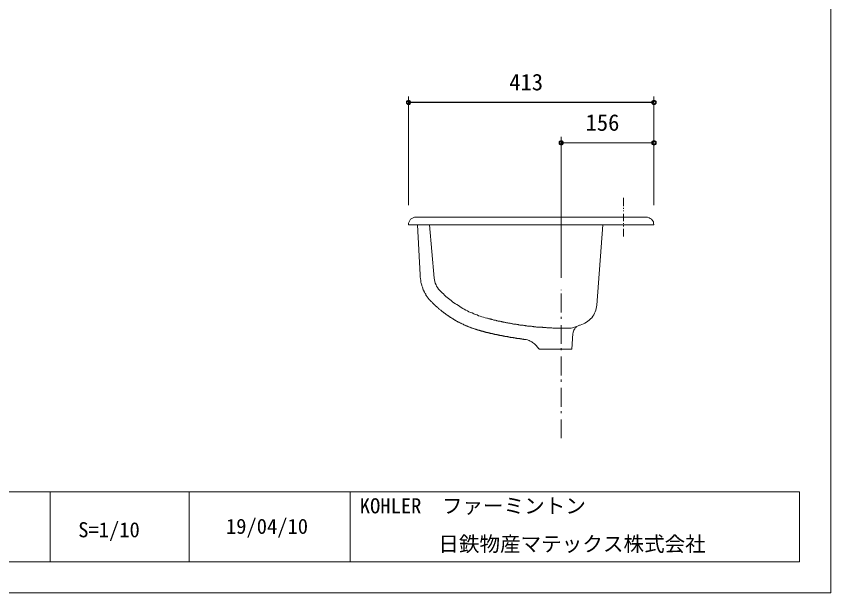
# Model space of a CAD drawing. Units: millimetres, scale not verified. Extents: x -1392 to 1350, y -947 to 991.
# Drawn here: x -21 to 1350, y -947 to 22 of the extents above; entities that cross this region are included whole.
import ezdxf
from ezdxf.enums import TextEntityAlignment as Align

# ---------------------------------------------------------------- set-up
doc = ezdxf.new("R2010")
doc.units = ezdxf.units.MM
doc.header["$LTSCALE"] = 10
doc.header["$PDMODE"] = 32
doc.header["$PDSIZE"] = 6
for name, color, linetype, lineweight in [('0-1_レイヤー_1', 7, 'Continuous', 18), ('0-7', 7, 'Continuous', 5), ('F-0', 7, 'Continuous', 5)]:
    doc.layers.add(name, color=color, linetype=linetype, lineweight=lineweight)
doc.styles.add('ＭＳ ゴシック', font='')
doc.styles.get('ＭＳ ゴシック').set_extended_font_data('MS Gothic')

msp = doc.modelspace()

# ---------------------------------------------------------------- linework, layer by layer
at = {"layer": '0-1_レイヤー_1', "color": 5}
for p, q in [((639.28, -295.8), (639.28, -112.92)), ((639.28, -122.66), (1052.46, -122.66)), ((1052.46, -295.8), (1052.46, -112.92)), ((896.25, -417.72), (896.25, -180.66)), ((896.25, -190.82), (1052.46, -190.82)), ((1052.46, -295.8), (1052.46, -180.66))]:
    msp.add_line(p, q, dxfattribs=at)
at = {"layer": '0-1_レイヤー_1'}
for p, q in [((1001.66, -284.38), (1001.66, -283.53)), ((1001.66, -297.5), (1001.66, -284.8)), ((1001.66, -301.73), (1001.66, -300.46)), ((1001.66, -305.97), (1001.66, -304.69)), ((1001.66, -322.9), (1001.66, -310.2)), ((674.84, -328.82), (682.89, -418.57)), ((1001.66, -327.13), (1001.66, -325.86)), ((1001.66, -331.36), (1001.66, -330.1)), ((1001.66, -348.3), (1001.66, -335.6)), ((896.25, -438.89), (896.25, -438.04)), ((896.25, -476.14), (896.25, -444.39)), ((896.25, -486.73), (896.25, -483.34)), ((896.25, -529.06), (896.25, -497.31)), ((896.25, -539.64), (896.25, -536.26)), ((896.25, -581.98), (896.25, -550.23)), ((896.25, -592.56), (896.25, -589.17)), ((896.25, -634.89), (896.25, -603.14)), ((896.25, -645.48), (896.25, -642.09)), ((896.25, -687.81), (896.25, -656.06))]:
    msp.add_line(p, q, dxfattribs=at)
at = {"layer": '0-1_レイヤー_1', "color": 5}
for points in [[(643.09, -122.87), (639.5, -119.28), (635.9, -122.87), (639.5, -126.47)], [(1056.27, -122.87), (1052.46, -119.28), (1048.65, -122.87), (1052.46, -126.47)], [(900.06, -190.82), (896.46, -187.01), (892.86, -190.82), (896.46, -194.63)], [(1056.27, -190.82), (1052.46, -187.01), (1048.65, -190.82), (1052.46, -194.63)]]:
    msp.add_lwpolyline(points, close=True, dxfattribs=at)
at = {"layer": '0-1_レイヤー_1'}
msp.add_lwpolyline([(639.28, -328.82), (639.71, -326.28), (640.55, -323.75), (641.82, -321.63), (643.09, -319.51), (645.21, -318.24), (647.33, -316.97), (649.87, -316.13), (652.41, -315.7), (1039.33, -315.7), (1041.87, -316.13), (1044.42, -316.97), (1046.53, -318.24), (1048.65, -319.51), (1050.34, -321.63), (1051.61, -323.75), (1052.03, -326.28), (1052.46, -328.82)], close=True, dxfattribs=at)
for points in [[(916.14, -511.7), (916.57, -510.44), (916.57, -509.16), (916.99, -507.89), (917.42, -507.05), (917.84, -505.78), (918.68, -504.51), (919.53, -503.66), (919.95, -502.39), (920.8, -501.54), (922.07, -500.7), (922.92, -499.85), (923.76, -499), (925.03, -498.58), (926.3, -498.16), (927.15, -497.73), (928.42, -497.31), (931.39, -496.47), (933.92, -495.19), (936.46, -493.92), (939, -492.66), (941.54, -490.96), (943.66, -488.85), (945.78, -487.15), (947.89, -485.03), (949.59, -482.5), (951.28, -479.95), (952.55, -477.41), (953.82, -474.88), (954.67, -472.33), (955.51, -469.37), (955.94, -466.83), (956.36, -463.87), (966.52, -328.82), (654.52, -328.82), (659.18, -413.07), (659.18, -414.34), (659.18, -415.61), (659.18, -417.3), (659.6, -418.57)], [(659.6, -418.57), (659.6, -420.26), (660.03, -421.53), (660.03, -422.8), (660.45, -424.5), (660.45, -425.77), (660.87, -427.04), (661.3, -428.73), (661.72, -430), (662.14, -431.27), (662.57, -432.54), (662.99, -433.81), (663.42, -435.5), (663.84, -436.78), (664.26, -438.04), (665.11, -439.32), (665.53, -440.58), (666.38, -441.85), (666.8, -443.13), (667.65, -444.39), (668.49, -445.66), (668.92, -446.94), (669.76, -448.2), (670.61, -449.47), (671.46, -450.32), (672.3, -451.59), (673.15, -452.86), (674, -453.71), (674.84, -454.98), (675.69, -455.4), (676.11, -456.25), (676.54, -456.67), (677.39, -457.52), (677.81, -457.94), (678.65, -458.36), (679.08, -459.21), (679.5, -459.63), (680.35, -460.48), (680.77, -460.91), (681.2, -461.33)], [(718.45, -461.75), (715.91, -460.06), (713.79, -458.36), (711.25, -456.25), (709.14, -454.55), (707.02, -452.86), (704.48, -450.75), (702.36, -449.05), (700.24, -446.94), (698.13, -444.82), (696.01, -443.13), (693.89, -441.01), (691.78, -438.89), (690.08, -436.78), (688.39, -434.23), (686.7, -432.12), (685.85, -429.58), (684.58, -427.04), (683.73, -424.07), (683.31, -421.53), (682.89, -418.57)], [(681.2, -461.33), (682.04, -462.17), (682.46, -462.6), (683.31, -463.02), (683.73, -463.87), (684.58, -464.29), (685, -464.72), (685.43, -465.56), (686.27, -465.98), (686.7, -466.41), (687.54, -467.25), (687.97, -467.68), (688.81, -468.1), (689.24, -468.53), (690.08, -469.37), (690.51, -469.79), (691.35, -470.22), (691.78, -471.07), (692.62, -471.49), (693.05, -471.91), (693.89, -472.33), (694.32, -472.76), (695.17, -473.6), (695.59, -474.03), (696.43, -474.45), (696.86, -474.88), (697.7, -475.3), (698.13, -476.14), (698.98, -476.57), (699.4, -476.99), (700.24, -477.41), (701.09, -477.84), (701.51, -478.26), (702.36, -479.11), (702.78, -479.53), (703.63, -479.95), (704.05, -480.38), (704.9, -480.8), (705.75, -481.22), (706.17, -481.65)], [(791.68, -490.54), (790.42, -490.54), (789.57, -490.11), (788.3, -490.11), (787.45, -489.69), (786.18, -489.27), (785.33, -489.27), (784.06, -488.85), (783.22, -488.85), (781.95, -488.42), (781.1, -488), (779.83, -488), (778.98, -487.57), (777.71, -487.57), (776.87, -487.15), (775.6, -486.73), (774.75, -486.73), (773.48, -486.3), (772.64, -485.88), (771.36, -485.88), (768.82, -485.03), (765.86, -484.19), (762.9, -483.34), (760.36, -482.5), (757.39, -481.65), (754.85, -480.38), (751.89, -479.53), (749.35, -478.26), (746.81, -476.99), (743.85, -476.14), (741.31, -474.88), (738.77, -473.6), (736.23, -472.33), (733.26, -470.64), (730.73, -469.37), (728.18, -467.68), (725.64, -466.41), (723.53, -464.72), (720.99, -463.02), (718.45, -461.75)], [(706.17, -481.65), (707.02, -482.07), (707.86, -482.92), (708.29, -483.34), (709.14, -483.76), (709.56, -484.19), (710.4, -484.61), (711.25, -485.03), (711.67, -485.46), (712.52, -485.88), (713.37, -486.3), (713.79, -486.73), (714.64, -487.15), (715.48, -487.57), (715.91, -488), (716.75, -488.42), (717.6, -488.85), (718.02, -489.27), (718.87, -489.69), (719.72, -490.11), (720.56, -490.54), (720.99, -490.96), (721.83, -491.38), (722.68, -491.81), (723.1, -492.23), (723.95, -492.23), (724.8, -492.66), (725.64, -493.08), (726.07, -493.5), (726.92, -493.92), (727.76, -494.35), (728.18, -494.77), (729.03, -495.19), (729.88, -495.19), (730.73, -495.62), (731.57, -496.04), (731.99, -496.47), (732.84, -496.89), (733.69, -497.31), (734.53, -497.31)], [(833.59, -498.16), (832.32, -497.73), (831.05, -497.73), (830.21, -497.73), (828.94, -497.31), (828.09, -497.31), (826.82, -497.31), (825.98, -496.89), (824.7, -496.89), (823.86, -496.47), (822.59, -496.47), (821.74, -496.47), (820.47, -496.04), (819.62, -496.04), (818.35, -495.62), (817.08, -495.62), (816.24, -495.62), (814.97, -495.19), (814.12, -495.19), (812.85, -494.77), (812, -494.77), (810.73, -494.35), (809.89, -494.35), (808.62, -493.92), (807.77, -493.92), (806.5, -493.5), (805.65, -493.5), (804.39, -493.5), (803.54, -493.08), (802.27, -493.08), (801, -492.66), (800.15, -492.23), (798.88, -492.23), (798.03, -491.81), (796.76, -491.81), (795.92, -491.38), (794.65, -491.38), (793.8, -490.96), (792.53, -490.96), (791.68, -490.54)], [(734.53, -497.31), (734.96, -497.73), (735.8, -498.16), (736.65, -498.58), (737.5, -499), (738.34, -499), (738.77, -499.43), (739.61, -499.85), (740.46, -500.28), (741.31, -500.28), (742.15, -500.7), (742.58, -501.12), (743.42, -501.12), (744.27, -501.54), (745.12, -501.97), (745.96, -502.39), (746.39, -502.39), (747.23, -502.82), (748.08, -503.24), (748.93, -503.24), (749.77, -503.66), (750.62, -503.66), (751.47, -504.08), (751.89, -504.51), (752.74, -504.51), (753.58, -504.93), (754.43, -504.93), (755.28, -505.35), (756.12, -505.78), (756.97, -505.78), (757.39, -506.2), (758.24, -506.2), (759.09, -506.63), (759.93, -506.63), (760.78, -507.05), (761.63, -507.05), (762.48, -507.47), (763.32, -507.47), (763.74, -507.89), (764.59, -507.89)], [(875.5, -501.97), (874.66, -501.97), (873.39, -501.97), (872.54, -501.97), (871.27, -501.54), (870.42, -501.54), (869.15, -501.54), (867.89, -501.54), (867.04, -501.54), (865.77, -501.54), (864.92, -501.12), (863.65, -501.12), (862.8, -501.12), (861.53, -501.12), (860.69, -501.12), (859.42, -500.7), (858.15, -500.7), (857.3, -500.7), (856.03, -500.7), (855.18, -500.7), (853.92, -500.28), (853.07, -500.28), (851.8, -500.28), (850.53, -500.28), (849.68, -499.85), (848.41, -499.85), (847.56, -499.85), (846.29, -499.43), (845.45, -499.43), (844.18, -499.43), (843.33, -499.43), (842.06, -499), (840.79, -499), (839.95, -499), (838.67, -498.58), (837.83, -498.58), (836.56, -498.58), (835.71, -498.16), (834.44, -498.16), (833.59, -498.16)], [(924.19, -499), (922.49, -499.85), (920.8, -500.28), (919.11, -501.12), (916.99, -501.54), (915.3, -501.97), (913.18, -502.39), (911.49, -502.39), (909.37, -502.39), (908.52, -502.39), (907.25, -502.39), (905.98, -502.39), (905.14, -502.39), (903.87, -502.39), (903.02, -502.39), (901.75, -502.39), (900.9, -502.39), (899.64, -502.39), (898.36, -502.39), (897.52, -502.39), (896.25, -502.39), (895.4, -502.39), (894.13, -502.39), (893.28, -502.39), (892.01, -502.39), (890.74, -502.39), (889.9, -502.39), (888.63, -502.39), (887.78, -502.39), (886.51, -502.39), (885.67, -502.39), (884.39, -502.39), (883.12, -502.39), (882.28, -502.39), (881.01, -501.97), (880.16, -501.97), (878.89, -501.97), (878.04, -501.97), (876.77, -501.97), (875.5, -501.97)], [(764.59, -507.89), (765.01, -508.32), (765.44, -508.32), (765.86, -508.32), (766.28, -508.32), (766.71, -508.74), (767.13, -508.74), (767.55, -508.74), (767.98, -508.74), (768.4, -509.16), (768.82, -509.16), (769.25, -509.16), (769.67, -509.16), (770.09, -509.59), (770.52, -509.59), (770.94, -509.59), (771.36, -509.59), (771.79, -509.59), (771.79, -510.01), (772.21, -510.01), (772.64, -510.01), (773.06, -510.01), (773.48, -510.44), (773.9, -510.44), (774.33, -510.44), (774.75, -510.44), (775.17, -510.44), (775.6, -510.86), (776.02, -510.86), (776.45, -510.86), (776.87, -510.86), (777.29, -511.28), (777.71, -511.28), (778.14, -511.28), (778.56, -511.28), (778.98, -511.28), (778.98, -511.7), (779.41, -511.7), (779.83, -511.7), (780.25, -511.7)], [(780.25, -511.7), (780.68, -511.7), (781.1, -512.13), (781.52, -512.13), (781.95, -512.13), (782.37, -512.13), (782.79, -512.13), (782.79, -512.55), (783.22, -512.55), (783.64, -512.55), (784.06, -512.55), (784.49, -512.55), (784.91, -512.97), (785.33, -512.97), (785.76, -512.97), (786.18, -512.97), (786.6, -512.97), (787.03, -513.4), (787.45, -513.4), (787.87, -513.4), (788.3, -513.4), (788.72, -513.82), (789.14, -513.82), (789.57, -513.82), (789.99, -513.82), (790.42, -513.82), (790.84, -514.25), (791.26, -514.25), (791.68, -514.25), (792.11, -514.25), (792.53, -514.25), (792.95, -514.67), (793.38, -514.67), (793.8, -514.67), (794.23, -514.67), (794.65, -514.67), (795.07, -515.09), (795.49, -515.09), (795.92, -515.09), (796.34, -515.09)], [(796.34, -515.09), (796.76, -515.09), (797.19, -515.51), (797.61, -515.51), (798.03, -515.51), (798.46, -515.51), (798.88, -515.51), (799.3, -515.94), (799.73, -515.94), (800.15, -515.94), (800.57, -515.94), (801, -515.94), (801.42, -515.94), (801.42, -516.36), (801.84, -516.36), (802.27, -516.36), (802.69, -516.36), (803.11, -516.36), (803.54, -516.36), (803.96, -516.78), (804.39, -516.78), (804.81, -516.78), (805.23, -516.78), (805.65, -516.78), (806.08, -516.78), (806.5, -517.21), (806.92, -517.21), (807.35, -517.21), (807.77, -517.21), (808.2, -517.21), (808.62, -517.63), (809.04, -517.63), (809.46, -517.63), (809.89, -517.63), (810.31, -517.63), (810.73, -517.63), (811.16, -518.05), (811.58, -518.05), (812, -518.05), (812.43, -518.05)], [(812.43, -518.05), (812.85, -518.05), (813.27, -518.05), (813.7, -518.48), (814.12, -518.48), (814.54, -518.48), (814.97, -518.48), (815.39, -518.48), (815.81, -518.48), (816.24, -518.9), (816.66, -518.9), (817.08, -518.9), (817.51, -518.9), (817.93, -518.9), (818.35, -518.9), (818.78, -518.9), (818.78, -519.32), (819.2, -519.32), (819.62, -519.32), (820.05, -519.32), (820.47, -519.32), (820.89, -519.32), (821.32, -519.32), (821.74, -519.75), (822.17, -519.75), (822.59, -519.75), (823.01, -519.75), (823.43, -519.75), (823.86, -519.75), (824.28, -519.75), (824.28, -520.17), (824.7, -520.17), (825.13, -520.17), (825.55, -520.17), (825.98, -520.17), (826.4, -520.17), (826.82, -520.17), (827.24, -520.6), (827.67, -520.6), (828.09, -520.6)], [(828.09, -520.6), (828.51, -520.6), (828.94, -520.6), (829.36, -520.6), (829.78, -520.6), (830.21, -520.6), (830.21, -521.02), (830.63, -521.02), (831.05, -521.02), (831.48, -521.02), (831.9, -521.02), (832.32, -521.02), (832.75, -521.02), (833.17, -521.02), (833.59, -521.44), (834.02, -521.44), (834.44, -521.44), (834.86, -521.44), (835.29, -521.44), (835.71, -521.44), (836.14, -521.44), (837.83, -521.86), (839.52, -522.29), (840.79, -522.71), (842.48, -523.56), (844.18, -524.41), (845.87, -524.83), (847.14, -525.67), (848.41, -526.94), (850.1, -527.79), (851.37, -528.64), (852.64, -529.91), (853.92, -531.18), (855.18, -532.45), (856.03, -533.72), (857.3, -534.99), (858.15, -536.68), (858.57, -537.1), (858.99, -537.1), (858.99, -537.53)], [(858.99, -537.53), (859.42, -537.53), (859.84, -537.95), (860.26, -537.95), (860.69, -537.95), (914.45, -537.95), (916.14, -511.7)]]:
    msp.add_lwpolyline(points, dxfattribs=at)
at = {"layer": '0-7'}
for p, q in [((639.65, -295.94), (639.65, -112.94)), ((639.65, -122.94), (1052.65, -122.94)), ((1052.65, -295.94), (1052.65, -112.94)), ((896.65, -417.94), (896.65, -180.94)), ((896.65, -190.94), (1052.65, -190.94)), ((1052.65, -295.94), (1052.65, -180.94))]:
    msp.add_line(p, q, dxfattribs=at)
for centre in [(639.65, -122.94), (1052.65, -122.94), (896.65, -190.94), (1052.65, -190.94)]:
    msp.add_circle(centre, 3.75, dxfattribs=at)
for p in [(639.65, -122.94), (896.65, -190.94)]:
    msp.add_point(p, dxfattribs=at)
at = {"layer": 'F-0'}
for p, q in [((-1339.08, -777.82), (1297.56, -777.82)), ((36.32, -777.82), (36.32, -895.37)), ((270.15, -777.82), (270.15, -895.37)), ((541.47, -777.82), (541.47, -895.37)), ((1297.56, -777.82), (1297.56, -895.37)), ((-1339.08, -895.37), (1297.56, -895.37))]:
    msp.add_line(p, q, dxfattribs=at)
msp.add_lwpolyline([(-1391.5, 991.14), (1350.16, 991.14), (1350.16, -947.41), (-1391.5, -947.41)], close=True, dxfattribs=at)

# ---------------------------------------------------------------- texts
at = {"layer": '0-7', "style": 'ＭＳ ゴシック'}
for s, p in [('413', (809.11, -111.03)), ('156', (937.61, -179.03))]:
    msp.add_text(s, height=27.86, dxfattribs=at).set_placement(p, align=Align.BOTTOM_LEFT)
at = {"layer": 'F-0', "style": 'ＭＳ ゴシック'}
for s, p in [('KOHLER\u3000ファーミントン', (557.53, -821.61)), ('19/04/10', (332.27, -856.04)), ('S=1/10', (83.59, -861.85)), ('日鉄物産マテックス株式会社', (689.75, -885.71))]:
    msp.add_text(s, height=25.38, dxfattribs=at).set_placement(p, align=Align.BOTTOM_LEFT)

doc.saveas('drawing.dxf')
